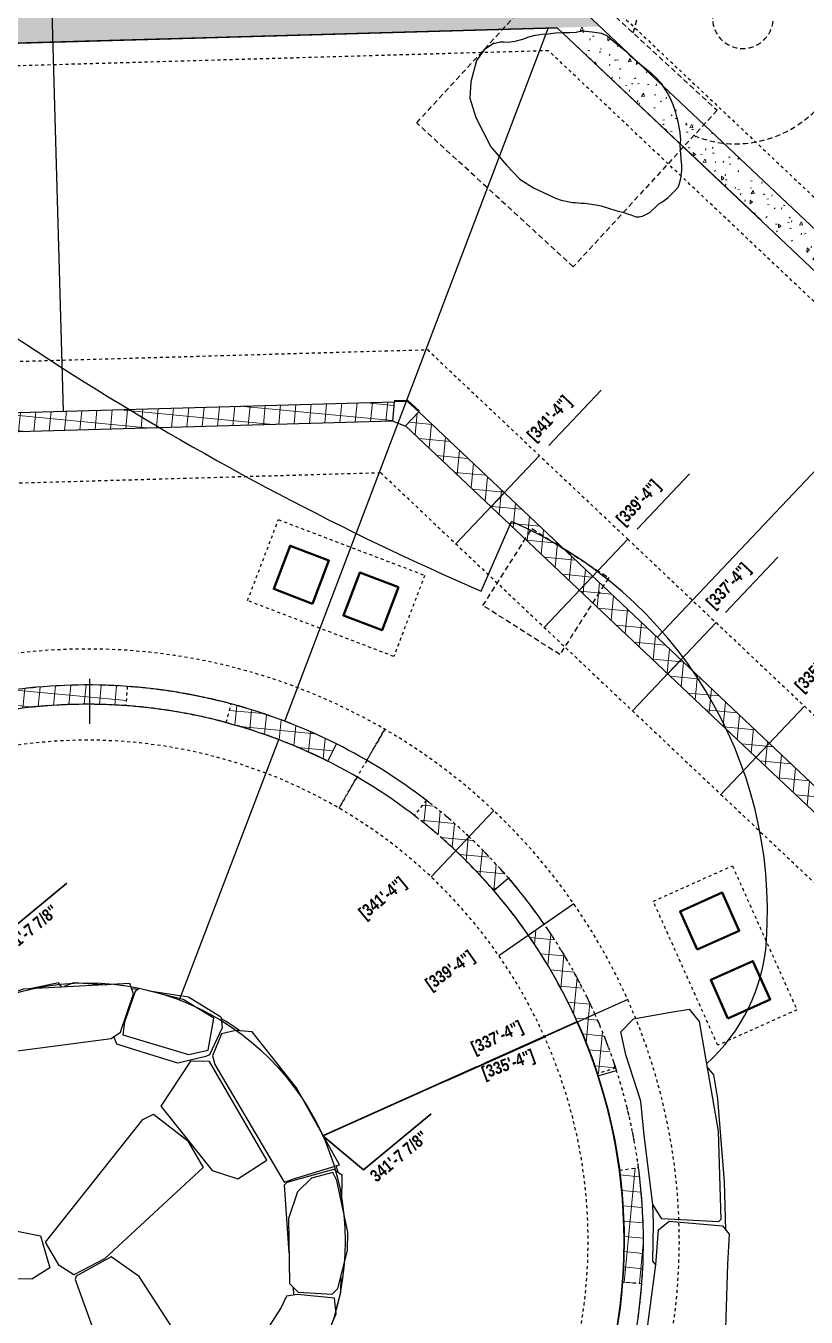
# Model space of a CAD drawing. Header units: feet. Extents: x -128 to 1593, y 35 to 1363.
# Drawn here: x 777.65 to 803.34, y 641.73 to 684.22 of the extents above; entities that cross this region are included whole.
import ezdxf

# ---------------------------------------------------------------- set-up
doc = ezdxf.new("R2010")
doc.units = ezdxf.units.FT
doc.header["$LTSCALE"] = 0.7
doc.header["$MEASUREMENT"] = 0
for name, pattern in [('Dash', [0.25, 0.125, -0.125]), ('HIDDEN', [0.375, 0.25, -0.125]), ('Hidden 1_16_', [0.09375, 0.0625, -0.03125])]:
    doc.linetypes.add(name, pattern=pattern)
for name, color, linetype in [('A-DETL', 250, 'Continuous'), ('A-DETL-HDLN', 250, 'Hidden 1_16_'), ('A-DETL-WIDE', 250, 'Continuous'), ('A-FLOR', 250, 'Continuous'), ('A-WALL', 250, 'Continuous'), ('A-WALL-HDLN', 250, 'Hidden 1_16_'), ('A-WALL-PATT', 250, 'Continuous'), ('G-ANNO-DIMS', 250, 'Continuous'), ('L-ARGILLITE PAVEMENT', 250, 'Continuous'), ('L-FOUNDATION-SPREAD', 250, 'HIDDEN'), ('L-PVMT', 250, 'Continuous'), ('L-STONE', 250, 'Continuous'), ('S-FNDN', 250, 'Dash'), ('S-FNDN-Steps', 6, 'Continuous')]:
    doc.layers.add(name, color=color, linetype=linetype)
doc.layers.add('L-NONPLOT', color=250, linetype='Continuous', plot=False)
doc.styles.add('Century Gothic_B', font='GOTHICB.TTF', dxfattribs={"width": 0.84, "height": 4.875})
pattern_1 = [(89.55855, (953.2915, 661.1728), (0.9487296, 0.6534597), [0.12, -1.32]), (34.55855, (953.2915, 661.1728), (-0.937661, 0.786472), [0.096, -1.056]), (140.00955, (953.3706, 661.2273), (0.01107, 1.439949), [0.102, -1.121833]), (85.74255, (953.0877, 661.4195), (1.485176, 0.883347), [0.18, -1.98]), (136.1945, (953.2115, 661.4931), (0.160366, 2.154064), [0.153, -1.68275]), (30.7425, (953.0877, 661.4195), (0.160365, 2.154005), [0.144, -1.584]), (60.55855, (953.262, 661.4597), (1.146581, 0.1115755), [0.12, -1.32]), (5.55855, (953.262, 661.4597), (-0.438808, 1.142451), [0.096, -1.056]), (111.00955, (953.3575, 661.469), (0.707783, 1.254041), [0.102, -1.121833]), (77.05855, (953.2915, 661.1728), (-0.3242466, 0.4230286), [0.0528, -0.9904167, 0.0528, -1.0191667, -1.06]), (77.05855, (953.2915, 661.1728), (-0.3242466, 0.4230286), [-2.1151667, 0.0528, -1.0071667]), (47.05855, (953.2915, 661.1728), (-0.0774194, 0.754605), [0.0528, -0.5584167, 0.0528, -0.9664167, -0.404]), (47.05855, (953.2915, 661.1728), (-0.0774194, 0.754605), [-1.6304167, 0.0528, -0.3511667]), (7.05855, (953.0164, 660.94555), (0.6814879, 0.5161555), [0.0528, -0.3471667, 0.0528, -1.1951667, -1.656]), (7.05855, (953.0164, 660.94555), (0.6814879, 0.5161555), [-1.648, 0.0528, -1.6031667]), (357.05855, (952.893, 660.84366), (0.6173958, 0.7177637), [0.0528, -0.4671667, 0.0528, -0.776, -1.176]), (357.05855, (952.893, 660.84366), (0.6173958, 0.7177637), [-1.3488333, 0.0528, -1.1231667])]
pattern_2 = [(84.55855, (953.2915, 661.1728), (-0.4977468, 0.0474143), []), (174.55855, (953.2915, 661.1728), (-0.0474143, -0.4977468), [])]

# ---------------------------------------------------------------- blocks, each defined once
blk = doc.blocks.new('Basic Wall _ CMU - 8_ - ___-2445448-Public Restroom Foundation Plan')
at = {"layer": 'A-WALL-HDLN'}
for p, q in [((-1312.84, 1564.11), (-1312.86, 1564.1)), ((-1312.86, 1564.1), (-1312.84, 1564.11))]:
    blk.add_line(p, q, dxfattribs=at)
blk = doc.blocks.new('Basic Wall _ CMU - 8_ - ___-2446277-Public Restroom Foundation Plan')
at = {"layer": 'A-WALL-HDLN'}
for p, q in [((-1320.4, 1563.16), (-1320.34, 1563.17)), ((-1320.34, 1563.17), (-1320.4, 1563.16)), ((-1312.84, 1564.1), (-1312.9, 1564.09)), ((-1312.9, 1564.09), (-1312.84, 1564.1))]:
    blk.add_line(p, q, dxfattribs=at)
blk = doc.blocks.new('Basic Wall _ CMU - 8_ - ___-2450956-Public Restroom Foundation Plan')
at = {"layer": 'A-WALL'}
for p, q in [((-1460.69, 1480.55), (-1460.68, 1480.56)), ((-1465.87, 1471.78), (-1465.73, 1472.01)), ((-1550.63, 1386.06), (-1550.67, 1386.04))]:
    blk.add_line(p, q, dxfattribs=at)
at = {"layer": 'A-WALL', "flags": 128}
blk.add_lwpolyline([(-1523.02, 1411.09), (-1517.31, 1415.26), (-1510.66, 1420.53), (-1504.23, 1426.06), (-1498.03, 1431.84), (-1493.04, 1436.88)], dxfattribs=at)
at = {"layer": 'A-WALL'}
for radius, start, end in [(212.03, 342.1148, 344.4549), (212.03, 339.5395, 341.3715), (212.03, 337.4323, 338.3642), (212.03, 334.7331, 335.4845), (212.03, 332.0223, 332.6747), (212.03, 329.2823, 329.8934), (212.03, 325.5544, 327.1265), (212.03, 322.9796, 324.3678), (219.66, 324.9252, 325.2698), (212.03, 320.4, 321.6141), (219.66, 322.0506, 322.5747), (212.03, 317.8122, 318.8637), (219.66, 319.3767, 319.8797), (212.03, 315.3073, 316.1155), (219.66, 316.7569, 317.1846), (212.03, 312.6062, 313.3689), (212.03, 309.905, 310.6233), (219.66, 313.9892, 314.4895), (219.66, 311.2869, 311.5335), (212.03, 307.2038, 307.8784), (219.66, 309.1211, 309.8502), (212.03, 304.3368, 305.134), (219.66, 306.4261, 307.1463), (212.03, 301.5889, 302.39), (212.03, 303.2126, 303.3318), (219.66, 303.731, 304.2644), (212.03, 298.2431, 299.6462), (212.03, 300.4521, 300.7732), (212.03, 295.687, 296.9024), (219.66, 301.0359, 301.4568), (212.03, 293.16, 294.1587), (212.03, 287.7865, 288.671), (212.03, 290.4733, 291.4149), (219.66, 292.9507, 293.1276), (212.03, 254.6372, 255.725), (212.03, 256.1595, 256.9803), (212.03, 257.7374, 258.4722), (212.03, 282.3483, 283.1827), (212.03, 285.0996, 285.927), (219.66, 290.2556, 290.4394), (212.03, 258.9363, 259.5332), (212.03, 260.2512, 261.2191), (212.03, 263.002, 263.9656), (212.03, 265.7021, 266.7119), (212.03, 268.4021, 269.4577), (212.03, 271.1021, 272.2033), (212.03, 272.8005, 273.6162), (212.03, 273.9194, 274.9486), (212.03, 275.5699, 276.1674), (212.03, 277.0778, 277.6935), (212.03, 278.3382, 278.7252), (212.03, 279.7517, 280.4383), (212.03, 281.1056, 281.2951), (219.66, 284.8654, 285.0623), (219.66, 287.5605, 287.751), (219.66, 261.7616, 261.9607), (219.66, 279.4751, 279.691), (219.66, 282.1702, 282.3046), (219.66, 264.4748, 264.6563), (219.66, 267.1912, 267.3521), (219.66, 269.9122, 270.0479), (219.66, 276.7799, 276.9784)]:
    blk.add_arc((-1645.74, 1584.06), radius, start, end, dxfattribs=at)
at = {"layer": 'A-WALL-HDLN'}
blk.add_line((-1631.77, 1364.84), (-1631.79, 1364.84), dxfattribs=at)
for radius, start, end in [(219.66, 341.4245, 342.0777), (219.66, 338.9043, 339.4702), (219.66, 336.1746, 337.2972), (212.03, 335.9447, 336.1486), (212.03, 333.0224, 333.4658), (219.66, 333.4908, 334.5636), (212.03, 330.1729, 330.7576), (219.66, 330.8072, 331.7953), (212.03, 327.3601, 328.0031), (219.66, 328.1237, 328.9385), (212.03, 324.5685, 324.7619), (219.66, 325.2946, 325.5293), (212.03, 321.79, 321.9647), (219.66, 322.5989, 322.9508), (212.03, 319.0203, 319.3184), (219.66, 319.9032, 320.3651), (212.03, 316.2566, 316.7129), (219.66, 317.2075, 317.7691), (212.03, 313.4972, 313.9506), (219.66, 314.5119, 315.2186), (212.03, 310.741, 311.2495), (212.03, 307.9871, 308.5485), (219.66, 308.7068, 309.0991), (212.03, 305.2351, 305.8474), (212.03, 302.4843, 303.1842), (219.66, 305.8825, 306.4035), (212.03, 299.7346, 300.4231), (219.66, 303.363, 303.7079), (212.03, 296.9857, 297.6611), (219.66, 300.7993, 301.0122), (212.03, 291.4895, 291.837), (212.03, 294.2374, 294.7329), (219.66, 297.869, 298.2187), (212.03, 288.7419, 289.1486), (219.66, 294.8223, 295.6208), (212.03, 255.7693, 256.1165), (212.03, 283.2472, 283.7728), (212.03, 285.9945, 286.4606), (219.66, 289.2097, 290.2291), (219.66, 291.9037, 292.925), (212.03, 258.518, 258.8946), (212.03, 261.2664, 261.6521), (212.03, 264.0146, 264.3533), (212.03, 266.7625, 267.0547), (212.03, 269.5103, 269.7566), (212.03, 272.2579, 272.7641), (212.03, 275.0053, 275.5344), (212.03, 277.7526, 278.3036), (212.03, 280.4999, 281.0717), (219.66, 286.517, 287.5332), (219.66, 257.0164, 257.6823), (219.66, 259.5972, 260.2182), (219.66, 278.7592, 279.4451), (219.66, 281.3386, 282.1412), (219.66, 283.8252, 284.8372), (219.66, 262.0111, 262.9748), (219.66, 264.7097, 265.6755), (219.66, 267.4087, 268.3762), (219.66, 270.1082, 271.0768), (219.66, 276.1953, 276.7489)]:
    blk.add_arc((-1645.74, 1584.06), radius, start, end, dxfattribs=at)
blk = doc.blocks.new('Basic Wall _ CMU - 8_ - ___-2452712-Public Restroom Foundation Plan')
at = {"layer": 'A-WALL-HDLN'}
for p, q in [((-1435.33, 1610.22), (-1435.27, 1610.23)), ((-1427.8, 1611.16), (-1427.76, 1611.16))]:
    blk.add_line(p, q, dxfattribs=at)
blk = doc.blocks.new('Basic Wall _ CMU - 8_ - ___-2452700-Public Restroom Foundation Plan')
at = {"layer": 'A-WALL'}
for p, q in [((-1435.24, 1609.51), (-1435.26, 1609.7)), ((-1434.41, 1566.79), (-1434.39, 1567.09))]:
    blk.add_line(p, q, dxfattribs=at)
for radius, start, end in [(212.03, 4.9077, 5.9883), (219.66, 4.52, 4.6681), (212.03, 2.6985, 3.2605), (219.66, 1.9026, 2.1502), (212.03, 1.6863, 1.8467), (212.03, 0.4771, 0.6199), (212.03, 359.0504, 359.5903), (212.03, 356.3441, 357.3663)]:
    blk.add_arc((-1645.74, 1584.06), radius, start, end, dxfattribs=at)
at = {"layer": 'A-WALL-HDLN'}
for radius, start, end in [(212.03, 6.0938, 6.8672), (219.66, 4.6918, 4.8736), (212.03, 3.3237, 4.1447), (219.66, 2.1766, 2.6535), (212.03, 0.665, 1.6439), (219.66, 359.6599, 0.4127), (212.03, 358.1521, 358.9924), (219.66, 357.3988, 358.0449), (212.03, 355.4383, 356.2522)]:
    blk.add_arc((-1645.74, 1584.06), radius, start, end, dxfattribs=at)
blk = doc.blocks.new('Basic Wall _ CMU - 8_ - ___-2800111-Public Restroom Foundation Plan')
at = {"layer": 'A-WALL'}
blk.add_arc((-1645.71, 1584.06), 212, 117.7429, 117.8637, dxfattribs=at)
at = {"layer": 'A-WALL-HDLN'}
for p, q in [((-1435.27, 1610.23), (-1435.33, 1610.22)), ((-1427.76, 1611.16), (-1427.8, 1611.16))]:
    blk.add_line(p, q, dxfattribs=at)
blk = doc.blocks.new('Basic Wall _ CMU - 8_ - ___-2800100-Public Restroom Foundation Plan')
at = {"layer": 'A-WALL'}
for p, q in [((-1670.27, 1802.31), (-1669.93, 1802.35)), ((-1659.98, 1803.22), (-1659.68, 1803.24)), ((-1455.74, 1678.17), (-1455.78, 1678.24))]:
    blk.add_line(p, q, dxfattribs=at)
at = {"layer": 'A-WALL', "flags": 128}
for points in [[(-1608.39, 1792.78), (-1612.96, 1793.59), (-1621.36, 1794.73), (-1629.81, 1795.53), (-1638.28, 1796), (-1646.76, 1796.13), (-1651.38, 1796.01)], [(-1685.22, 1792.38), (-1688.87, 1791.69), (-1697.14, 1789.8), (-1705.32, 1787.58), (-1713.41, 1785.03), (-1721.4, 1782.16), (-1729.26, 1778.98), (-1736.99, 1775.48), (-1737.27, 1775.34)]]:
    blk.add_lwpolyline(points, dxfattribs=at)
at = {"layer": 'A-WALL'}
for radius, start, end in [(219.63, 98.8558, 99.117), (219.63, 90.4616, 91.0306), (219.63, 87.8008, 88.3352), (219.63, 85.2193, 85.6397), (219.63, 82.667, 82.9443), (219.63, 80.1287, 80.2488), (219.63, 103.9591, 104.5079), (219.63, 101.3572, 101.8125), (212, 93.4173, 94.1353), (212, 90.8357, 91.3657), (212, 88.1906, 88.5961), (212, 85.363, 85.8265), (212, 84.5149, 84.6417), (219.63, 74.3879, 74.8579), (219.63, 109.6463, 109.8988), (219.63, 106.71, 107.2034), (212, 102.1602, 102.4442), (212, 99.1284, 99.6746), (212, 98.3626, 98.5184), (212, 95.9848, 96.905), (212, 82.0955, 83.0568), (212, 79.5125, 80.2872), (212, 76.9396, 77.5176), (219.63, 71.7146, 72.1624), (212, 107.4933, 107.9834), (212, 104.8392, 105.2138), (212, 74.2962, 74.748), (212, 71.2635, 71.9783), (219.63, 69.1571, 69.467), (219.63, 66.3952, 66.7715), (212, 110.1359, 110.7531), (212, 70.6671, 70.8589), (212, 68.3618, 69.2087), (219.63, 63.7076, 64.0761), (212, 115.4044, 116.2923), (212, 112.7721, 113.5227), (212, 65.6342, 66.4391), (219.63, 61.02, 61.3806), (212, 117.7495, 117.9079), (212, 62.9065, 63.6695), (219.63, 58.3324, 58.6851), (212, 60.1789, 60.8998), (219.63, 55.8635, 55.9897), (212, 57.4101, 58.1302), (212, 54.82, 55.3606), (212, 52.1678, 52.591), (219.63, 50.2715, 50.5987), (212, 49.2099, 49.8213), (219.63, 47.4311, 47.9033), (212, 48.5107, 48.6809), (212, 46.163, 47.0517), (219.63, 44.4909, 45.2078), (212, 43.4172, 44.2821), (219.63, 41.785, 42.5124), (212, 40.6714, 41.5124), (219.63, 39.0792, 39.8169), (212, 37.9257, 38.7428), (219.63, 36.3733, 37.1214), (212, 35.1543, 35.9732), (219.63, 34.0069, 34.426), (212, 32.5715, 33.2036), (219.63, 31.4345, 31.7305), (212, 29.9598, 30.4339), (219.63, 28.8892, 29.035), (212, 27.2613, 27.6643), (212, 23.956, 24.8947)]:
    blk.add_arc((-1645.71, 1584.06), radius, start, end, dxfattribs=at)
at = {"layer": 'A-WALL-HDLN'}
for p, q in [((-1660.24, 1803.2), (-1660.07, 1803.22)), ((-1598.77, 1798.61), (-1598.67, 1798.59))]:
    blk.add_line(p, q, dxfattribs=at)
for radius, start, end in [(219.63, 99.1392, 99.7517), (219.63, 96.4439, 97.0369), (219.63, 91.0531, 91.2774), (219.63, 88.3577, 88.7396), (219.63, 85.6623, 86.1883), (219.63, 82.967, 83.6091), (219.63, 80.2716, 80.9556), (219.63, 104.53, 105.0511), (219.63, 101.8346, 102.4482), (212, 94.2529, 95.218), (212, 91.4834, 92.4488), (212, 88.714, 89.8094), (212, 85.9445, 87.2182), (212, 83.175, 84.4881), (219.63, 74.8808, 75.1095), (219.63, 109.9207, 110.2423), (219.63, 107.2254, 107.6485), (212, 102.5614, 103.7034), (212, 99.7919, 101.0674), (212, 97.0224, 98.3358), (212, 80.4055, 81.3969), (212, 77.6361, 78.606), (219.63, 72.1855, 72.5971), (219.63, 69.4901, 70.058), (212, 108.1003, 108.999), (212, 105.3308, 106.3455), (212, 74.8666, 75.9745), (212, 72.0971, 73.4052), (219.63, 66.7947, 67.6874), (212, 110.8698, 111.6762), (212, 69.3276, 70.6403), (219.63, 64.0993, 64.9996), (212, 113.6393, 114.4197), (212, 66.5582, 67.0484), (212, 63.7887, 64.3122), (219.63, 61.404, 62.3118), (212, 116.4087, 117.7226), (212, 61.0192, 61.5783), (219.63, 58.7086, 59.624), (212, 58.2497, 58.8461), (219.63, 56.0132, 56.7156), (212, 55.4802, 56.442), (219.63, 53.3437, 53.8653), (212, 52.7108, 53.8221), (219.63, 50.6225, 50.806), (212, 49.9413, 51.243), (219.63, 47.9271, 48.286), (212, 47.1718, 48.484), (219.63, 45.2317, 45.8231), (219.63, 42.5364, 43.117), (212, 44.4023, 44.7869), (212, 41.6329, 42.0402), (219.63, 39.841, 40.4109), (212, 38.8634, 39.2938), (219.63, 37.1456, 37.7048), (212, 36.0939, 36.5474), (219.63, 34.4502, 34.9457), (212, 33.3245, 34.2292), (219.63, 31.7549, 32.3937), (212, 30.555, 31.5592), (219.63, 29.0595, 29.8059), (212, 27.7855, 28.9558), (219.63, 26.3641, 27.1104), (212, 25.016, 26.3276)]:
    blk.add_arc((-1645.71, 1584.06), radius, start, end, dxfattribs=at)
blk = doc.blocks.new('Basic Wall _ CMU - 6_ - ___-3671989-Public Restroom Foundation Plan')
at = {"layer": 'A-WALL-HDLN'}
for p, q in [((-1442.03, 1566.82), (-1442.09, 1566.83)), ((-1436.49, 1566.35), (-1436.55, 1566.36))]:
    blk.add_line(p, q, dxfattribs=at)

msp = doc.modelspace()

# ---------------------------------------------------------------- hatches: boundary and pattern name
at = {"layer": 'A-WALL-PATT', "lineweight": 20}
h = msp.add_hatch(dxfattribs=at)
h.set_pattern_fill('FP1_1', color=256, scale=0.083333, angle=39.5585463, style=0, pattern_type=2)
h.set_pattern_definition(pattern_1)
h.paths.add_polyline_path([(796.558936, 684.201178), (795.530736, 685.172264), (766.580736, 684.346723), (765.609779, 683.318629), (795.145225, 684.160865)])
h = msp.add_hatch(dxfattribs=at)
h.set_pattern_fill('FP1_1', color=256, scale=0.083333, angle=39.5585463, style=0, pattern_type=2)
h.set_pattern_definition(pattern_1)
h.paths.add_polyline_path([(808.037907, 671.984348), (808.724533, 672.711359), (796.558936, 684.201178), (795.145225, 684.160865), (807.448239, 672.54126)])
h = msp.add_hatch(dxfattribs=at)
h.set_pattern_fill('FP1_2', color=256, scale=0.083333, angle=39.5585463, style=0, pattern_type=2)
h.set_pattern_definition(pattern_2)
h.paths.add_polyline_path([(790.875536, 671.247054), (790.585232, 671.521515), (790.310487, 671.230912), (790.850505, 671.246339)])
h.paths.add_polyline_path([(789.718076, 671.213988), (789.778795, 671.851399), (768.517084, 671.244004), (768.14749, 671.233445), (768.158037, 670.864231), (768.165635, 670.598288), (789.708364, 671.213711)])
h = msp.add_hatch(dxfattribs=at)
h.set_pattern_fill('FP1_2', color=256, scale=0.083333, angle=39.5585463, style=0, pattern_type=2)
h.set_pattern_definition(pattern_2)
h.paths.add_polyline_path([(792.96725, 668.395054), (793.403647, 668.856911), (790.875536, 671.247054), (790.310487, 671.230912), (790.149602, 671.058933), (792.912692, 668.446634)])
h = msp.add_hatch(dxfattribs=at)
h.set_pattern_fill('FP1_2', color=256, scale=0.083333, angle=39.5585463, style=0, pattern_type=2)
h.set_pattern_definition(pattern_2)
h.paths.add_polyline_path([(795.873878, 665.647052), (796.31041, 666.108782), (793.403782, 668.856784), (792.96725, 668.395054), (795.838177, 665.680805)])
h = msp.add_hatch(dxfattribs=at)
h.set_pattern_fill('FP1_2', color=256, scale=0.083333, angle=39.5585463, style=0, pattern_type=2)
h.set_pattern_definition(pattern_2)
h.paths.add_polyline_path([(798.780506, 662.89905), (799.217037, 663.36078), (796.31041, 666.108782), (795.873878, 665.647052), (798.766326, 662.912456)])
h = msp.add_hatch(dxfattribs=at)
h.set_pattern_fill('FP1_2', color=256, scale=0.083333, angle=39.5585463, style=0, pattern_type=2)
h.set_pattern_definition(pattern_2)
h.paths.add_polyline_path([(801.687134, 660.151048), (802.123665, 660.612778), (799.217037, 663.36078), (798.780506, 662.89905), (801.681726, 660.15616)])
h = msp.add_hatch(dxfattribs=at)
h.set_pattern_fill('FP1_2', color=256, scale=0.083333, angle=39.5585463, style=0, pattern_type=2)
h.set_pattern_definition(pattern_2)
h.paths.add_polyline_path([(791.806325, 657.074875), (792.242533, 657.53691), (791.77898, 657.959556), (791.290211, 658.374831), (790.832132, 658.739409), (790.44489, 658.235626), (790.911684, 657.864111), (791.378451, 657.465381), (791.794828, 657.085367)])
h.paths.add_polyline_path([(787.594474, 660.022622), (787.879195, 660.590678), (787.190617, 660.917608), (786.526642, 661.201306), (785.793233, 661.478265), (785.085778, 661.712894), (784.416252, 661.906967), (784.251758, 661.293211), (784.980716, 661.08009), (785.619235, 660.866586), (786.288879, 660.61205), (786.947653, 660.330574), (787.535359, 660.050767)])
h.paths.add_polyline_path([(780.946577, 661.849871), (780.992193, 662.483649), (780.258252, 662.521681), (779.512269, 662.529899), (778.777986, 662.508501), (778.055556, 662.458791), (777.324981, 662.378945), (777.406684, 661.748803), (778.117318, 661.82625), (778.83743, 661.875084), (779.535905, 661.894739), (780.238117, 661.886583), (780.907398, 661.851902)])
h.paths.add_polyline_path([(762.887671, 649.722982), (763.131177, 650.415649), (763.388563, 651.06443), (763.648997, 651.65663), (763.072472, 651.923787), (762.890168, 651.516137), (762.762711, 651.21659), (762.563313, 650.712902), (762.378908, 650.203533), (762.887376, 649.723261)])
h.paths.add_polyline_path([(774.182299, 661.01882), (773.984625, 661.622707), (773.270862, 661.371924), (772.591453, 661.102227), (771.971629, 660.829198), (771.318532, 660.509969), (770.687796, 660.17047), (770.99993, 659.617003), (771.621603, 659.951209), (772.25517, 660.259899), (772.876656, 660.533661), (773.524694, 660.789113), (774.102882, 660.991079)])
h.paths.add_polyline_path([(766.085643, 655.513778), (766.549927, 656.050681), (767.053004, 656.585823), (767.541288, 657.066399), (768.066765, 657.543575), (767.649133, 658.022468), (767.104756, 657.528129), (766.555693, 656.985673), (766.067765, 656.464344), (765.596756, 655.919665), (766.049858, 655.543488)])
h = msp.add_hatch(dxfattribs=at)
h.set_pattern_fill('FP1_2', color=256, scale=0.083333, angle=39.5585463, style=0, pattern_type=2)
h.set_pattern_definition(pattern_2)
h.paths.add_polyline_path([(804.595294, 657.40443), (805.031588, 657.866385), (802.123546, 660.61289), (801.687252, 660.150935), (804.585695, 657.413496)])
h = msp.add_hatch(dxfattribs=at)
h.set_pattern_fill('FP1_2', color=256, scale=0.083333, angle=39.5585463, style=0, pattern_type=2)
h.set_pattern_definition(pattern_2)
h.paths.add_polyline_path([(793.05839, 655.765018), (793.539625, 656.179948), (793.104739, 656.665883), (792.690285, 657.099467), (792.242533, 657.53691), (791.806325, 657.074875), (792.238533, 656.652617), (792.685382, 656.182963), (793.000953, 655.829374)])
h = msp.add_hatch(dxfattribs=at)
h.set_pattern_fill('FP1_2', color=256, scale=0.083333, angle=39.5585463, style=0, pattern_type=2)
h.set_pattern_definition(pattern_2)
h.paths.add_polyline_path([(796.386379, 651.699624), (796.021994, 652.466225), (795.621614, 653.216536), (795.185979, 653.948711), (794.721471, 654.653331), (794.19921, 654.291395), (794.663319, 653.585211), (795.078572, 652.885017), (795.458076, 652.172872), (795.806323, 651.440221), (796.375087, 651.694575)])
h = msp.add_hatch(dxfattribs=at)
h.set_pattern_fill('FP1_2', color=256, scale=0.083333, angle=39.5585463, style=0, pattern_type=2)
h.set_pattern_definition(pattern_2)
h.paths.add_polyline_path([(791.643779, 630.37605), (792.208209, 630.884852), (792.761679, 631.427928), (793.272605, 631.971962), (793.763765, 632.539923), (794.209221, 633.097576), (793.704742, 633.483912), (793.22614, 632.887485), (792.754485, 632.346457), (792.26423, 631.827946), (791.75564, 631.331629), (791.228355, 630.856859), (791.626397, 630.396167)])
h.paths.add_polyline_path([(788.866044, 628.396104), (788.547044, 628.945643), (787.975908, 628.628719), (787.417514, 628.344331), (786.894899, 628.098762), (787.15426, 627.519269), (787.774122, 627.811539), (788.330907, 628.097875), (788.845549, 628.384682)])
h.paths.add_polyline_path([(796.005872, 635.955659), (796.339128, 636.650267), (796.639142, 637.348534), (796.903453, 638.039477), (797.151934, 638.782676), (797.350227, 639.462325), (796.736713, 639.62772), (796.524066, 638.903117), (796.287007, 638.204709), (796.027821, 637.532583), (795.737624, 636.863618), (795.439025, 636.242782), (795.977722, 635.969918)])
h.paths.add_polyline_path([(797.927568, 642.826807), (797.970585, 643.621828), (797.980077, 644.380918), (797.957049, 645.15458), (797.900936, 645.930146), (797.820163, 646.649547), (797.190336, 646.565449), (797.274736, 645.803667), (797.32523, 645.068521), (797.344981, 644.328622), (797.332879, 643.573298), (797.294013, 642.875408), (797.917383, 642.827588)])
h.paths.add_polyline_path([(797.069755, 649.930966), (796.844303, 650.575052), (796.623624, 651.143539), (796.386379, 651.699624), (795.806323, 651.440221), (796.058119, 650.847029), (796.280344, 650.267635), (796.465977, 649.732959), (797.061678, 649.928318)])

# ---------------------------------------------------------------- linework, layer by layer
at = {"layer": 'A-DETL', "lineweight": 25}
for p, q in [((778.898062, 671.540563), (778.523169, 684.687275)), ((792.937589, 668.36341), (793.374125, 668.825144)), ((795.844217, 665.615408), (796.280752, 666.077142)), ((798.750845, 662.867406), (799.18738, 663.32914)), ((782.70916, 652.169702), (785.978309, 660.735978))]:
    msp.add_line(p, q, dxfattribs=at)
at = {"layer": 'A-DETL', "lineweight": 50}
msp.add_lwpolyline([(790.596405, 671.533334), (790.214913, 671.886601), (789.780967, 671.874204)], dxfattribs=at)
for points in [[(787.087796, 665.204903), (787.629433, 666.626017), (786.354325, 667.112006), (785.812687, 665.690893)], [(789.922021, 665.752229), (788.651467, 666.236483), (788.109829, 664.81537), (789.380384, 664.331115)], [(799.749955, 653.821831), (801.13783, 654.443715), (800.575044, 655.6997), (799.187169, 655.077817)], [(800.765301, 651.555857), (800.1972, 652.823703), (801.585075, 653.445586), (802.153175, 652.17774)]]:
    msp.add_lwpolyline(points, close=True, dxfattribs=at)
at = {"layer": 'A-DETL', "lineweight": 25}
msp.add_lwpolyline([(801.657472, 660.119404), (802.094008, 660.581138)], close=True, dxfattribs=at)
at = {"layer": 'A-DETL-HDLN'}
for points in [[(784.952303, 665.305369), (785.968801, 667.97239), (790.782405, 666.137752), (789.765907, 663.470732)], [(798.30618, 655.413594), (800.910821, 656.58069), (803.034165, 651.841963), (800.429524, 650.674867)]]:
    msp.add_lwpolyline(points, close=True, dxfattribs=at)
at = {"layer": 'A-DETL-WIDE'}
msp.add_lwpolyline([(790.141803, 671.05249), (789.718076, 671.213988), (768.165635, 670.598288), (768.14749, 671.233445), (789.778795, 671.851399), (789.718076, 671.213988)], dxfattribs=at)
at = {"layer": 'A-FLOR'}
msp.add_line((778.798268, 662.509702), (778.811122, 662.510317), dxfattribs=at)
msp.add_lwpolyline([(801.864567, 677.814546), (795.144756, 684.160368), (776.49546, 683.628883)], dxfattribs=at)
for points in [[(792.13631, 657.6364, -0.001097009), (792.195023, 657.581605), (792.211544, 657.566099)], [(797.215903, 646.568902, 0.045162791), (796.484659, 649.669312), (797.097377, 649.846055, 0.001219823), (797.069752, 649.930989)]]:
    msp.add_lwpolyline(points, format="xyb", dxfattribs=at)
msp.add_circle((779.669869, 644.226333), 8.5, dxfattribs=at)
for centre, radius, start, end in [((779.678292, 644.228788), 18.302083, 89.4594164, 90.2337829), ((779.678292, 644.228788), 18.302083, 86.788217, 87.7010752), ((779.678292, 644.228788), 18.302083, 95.3004377, 96.027046), ((779.678292, 644.228788), 18.302083, 74.996692, 85.883234), ((779.678292, 644.228788), 17.666667, 93.994591, 95.6585487), ((779.678292, 644.228788), 17.666667, 90.9697004, 93.0817206), ((779.678292, 644.228788), 17.666667, 87.9874548, 90.5209217), ((779.678292, 644.228788), 17.666667, 74.4205819, 87.1603838), ((779.678292, 644.228788), 18.302083, 73.3676342, 74.3241996), ((779.678292, 644.228788), 18.302083, 70.8119355, 71.7385132), ((779.678292, 644.228788), 18.302083, 68.2721045, 69.0621967), ((779.678292, 644.228788), 17.666667, 71.8036118, 73.4048686), ((779.678292, 644.228788), 17.666667, 69.0844936, 70.8060473), ((779.678292, 644.228788), 18.302083, 65.7408747, 65.8640456), ((779.678292, 644.228788), 17.666667, 65.6861376, 68.2289655), ((779.678292, 644.228788), 18.302083, 52.4517547, 63.379145), ((779.678292, 644.228788), 17.666667, 52.0663538, 65.3238021), ((779.678292, 644.228788), 18.302083, 52.0032109, 52.3196111), ((779.678292, 644.228788), 17.666667, 49.4552517, 51.3840142), ((779.678292, 644.228788), 18.302083, 49.225665, 49.8758207), ((779.678292, 644.228788), 17.666667, 46.4325535, 48.8420408), ((779.676511, 644.226888), 18.304687, 43.8195126, 44.3929745), ((779.678292, 644.228788), 17.666667, 43.9116522, 45.8442475), ((779.676511, 644.226888), 18.304687, 41.2880799, 41.9628033), ((779.676511, 644.226888), 18.304687, 34.7227399, 40.7685069), ((779.676511, 644.226888), 18.304687, 32.8922428, 34.1878076), ((779.678292, 644.228788), 17.666667, 30.6700891, 32.2392021), ((779.676511, 644.226888), 18.304687, 30.2469471, 31.542449), ((779.678292, 644.228788), 17.666667, 27.7905599, 29.527228), ((779.676511, 644.226888), 18.304687, 27.6016632, 28.897085), ((779.676511, 644.226888), 18.304687, 24.9563919, 26.2517159), ((779.678292, 644.228788), 17.666667, 24.3885325, 26.8155432), ((779.676511, 644.226888), 18.304687, 22.7846127, 23.4844236), ((779.678292, 644.228788), 17.666667, 21.6229966, 24.1041067), ((779.676511, 644.226888), 18.304687, 20.3701514, 20.8991193), ((779.678292, 644.228788), 17.666667, 18.9441938, 20.957653), ((779.678292, 644.228788), 17.666667, 7.512773, 18.4193858), ((779.678292, 644.228788), 17.666667, 4.8995515, 7.3575674), ((779.676504, 644.226895), 18.304687, 6.6896259, 7.3330223), ((779.678292, 644.228788), 17.666667, 2.2733565, 4.1816706), ((779.676504, 644.226895), 18.304687, 3.9667733, 4.9060647), ((779.678292, 644.228788), 17.666667, 359.6236338, 1.4300781), ((779.676504, 644.226895), 18.304687, 1.3527523, 2.3601959), ((779.678292, 644.228788), 17.666667, 356.9240359, 358.7673305), ((779.676504, 644.226895), 18.304687, 358.7754843, 359.808859), ((779.678292, 644.228788), 17.666667, 339.8595757, 356.1378339), ((779.676504, 644.226895), 18.304687, 356.215033, 357.2484418), ((779.676504, 644.226895), 18.304687, 344.9125546, 355.6132321)]:
    msp.add_arc(centre, radius, start, end, dxfattribs=at)
at = {"layer": 'A-WALL'}
for p, q in [((805.031588, 657.866385), (802.123546, 660.61289)), ((786.882274, 660.359931), (786.888526, 660.357137)), ((801.687252, 660.150935), (804.595294, 657.40443)), ((791.83817, 657.044735), (791.849679, 657.033805)), ((794.155943, 654.353542), (794.170401, 654.332838))]:
    msp.add_line(p, q, dxfattribs=at)
for points in [[(784.251758, 661.293211, -0.050734765), (787.594474, 660.022622), (787.879195, 660.590678, 0.050734765), (784.416252, 661.906967)], [(793.060769, 655.762258), (793.05839, 655.765018), (793.539625, 656.179948, -0.006145954), (793.829254, 655.835566)]]:
    msp.add_lwpolyline(points, format="xyb", dxfattribs=at)
for centre, radius, start, end in [((779.678292, 644.228788), 18.302083, 85.8832122, 97.3876367), ((779.678292, 644.228788), 18.302083, 89.8300128, 90.1572886), ((779.678292, 644.228788), 18.302083, 86.9896783, 87.4618254), ((779.678292, 644.228788), 18.302083, 95.4220494, 95.548214), ((779.678292, 644.228788), 18.302083, 83.9243747, 85.252411), ((779.678292, 644.228788), 18.302083, 84.0494905, 84.7663617), ((779.678292, 644.228788), 18.302083, 81.2137269, 82.5416903), ((779.678292, 644.228788), 18.302083, 81.3435934, 82.0708976), ((779.678292, 644.228788), 18.302083, 78.5030868, 79.8309656), ((779.678292, 644.228788), 18.302083, 78.6377159, 79.3754331), ((779.678292, 644.228788), 18.302083, 75.7924551, 77.1202371), ((779.678292, 644.228788), 17.666667, 85.8832122, 97.3876367), ((779.678292, 644.228788), 17.666667, 94.3785152, 94.9191282), ((779.678292, 644.228788), 17.666667, 91.726338, 92.149502), ((779.678292, 644.228788), 17.666667, 88.7684107, 89.3798755), ((779.678292, 644.228788), 17.666667, 88.0692298, 88.2394416), ((779.678292, 644.228788), 17.666667, 85.7215356, 86.6102488), ((779.678292, 644.228788), 17.666667, 82.724026, 84.0890925), ((779.678292, 644.228788), 17.666667, 82.975763, 83.840622), ((779.678292, 644.228788), 17.666667, 79.9785549, 81.3435171), ((779.678292, 644.228788), 17.666667, 80.229989, 81.0709949), ((779.678292, 644.228788), 18.302083, 75.9318601, 76.6799682), ((779.678292, 644.228788), 18.302083, 73.5654869, 73.9845028), ((779.678292, 644.228788), 17.666667, 77.2330822, 78.5979556), ((779.678292, 644.228788), 17.666667, 77.4842135, 78.3013677), ((779.678292, 644.228788), 17.666667, 74.7128246, 75.5317402), ((779.678292, 644.228788), 18.302083, 70.9930908, 71.289037), ((779.678292, 644.228788), 18.302083, 68.447748, 68.5935708), ((779.678292, 644.228788), 17.666667, 72.1300263, 72.7621126), ((779.678292, 644.228788), 17.666667, 69.5183071, 69.9924848), ((779.678292, 644.228788), 17.666667, 66.8198786, 67.2228567), ((779.678292, 644.228788), 17.666667, 63.5145948, 64.4532285), ((779.676504, 644.226895), 17.669271, 40.7685536, 46.6469098), ((779.676504, 644.226895), 18.304687, 44.0785803, 44.2266195), ((779.676504, 644.226895), 17.669271, 44.4662117, 45.5468724), ((779.676504, 644.226895), 17.669271, 42.2570703, 42.8190695), ((779.676504, 644.226895), 18.304687, 41.4611528, 41.7087441), ((779.676504, 644.226895), 17.669271, 41.2448076, 41.4052642), ((779.676504, 644.226895), 17.669271, 38.2781396, 40.565881), ((779.676504, 644.226895), 18.304687, 38.8790616, 39.2444693), ((779.676504, 644.226895), 17.669271, 40.0356189, 40.1784487), ((779.676504, 644.226895), 17.669271, 38.6089297, 39.1487981), ((779.676504, 644.226895), 17.669271, 35.6439363, 37.5244865), ((779.676504, 644.226895), 18.304687, 35.8948149, 36.4769342), ((779.676504, 644.226895), 17.669271, 35.9026161, 36.9248314), ((779.676504, 644.226895), 18.304687, 17.8773875, 18.0050436), ((779.676504, 644.226895), 17.669271, 16.6681744, 17.4578333), ((779.676504, 644.226895), 17.669271, 13.7032404, 15.6836321), ((779.676504, 644.226895), 17.669271, 355.6132778, 7.605497), ((779.676504, 644.226895), 18.304688, 355.6132778, 7.605497), ((779.676504, 644.226895), 18.304687, 353.4941751, 354.7925465), ((779.676504, 644.226895), 17.669271, 351.5784813, 353.3879452)]:
    msp.add_arc(centre, radius, start, end, dxfattribs=at)
at = {"layer": 'A-WALL-HDLN'}
msp.add_line((793.070093, 655.751431), (793.065949, 655.756244), dxfattribs=at)
for points in [[(781.180525, 662.469116, 0.002580215), (780.992193, 662.483649), (780.946577, 661.849871, -0.00180518), (781.073779, 661.840254)], [(783.996389, 661.359613, -0.003733937), (784.251758, 661.293211), (784.416252, 661.906967, 0.003251823), (784.185913, 661.967097)], [(797.08235, 649.892416, 0.000553894), (797.069755, 649.930966), (796.465977, 649.732959, -0.000938678), (796.486532, 649.669881)], [(796.894138, 648.196307, -0.023465181), (797.190336, 646.565449), (797.820163, 646.649547, 0.044847385), (797.097412, 649.845932)], [(797.90721, 642.582831, 0.003343758), (797.927568, 642.826807), (797.294013, 642.875408, -0.005428349), (797.260518, 642.493225)]]:
    msp.add_lwpolyline(points, format="xyb", dxfattribs=at)
for centre, radius, start, end in [((779.678292, 644.228788), 18.302083, 92.9022088, 93.4238549), ((779.678292, 644.228788), 18.302083, 90.1810184, 90.3645568), ((779.678292, 644.228788), 18.302083, 87.4856456, 87.8445444), ((779.678292, 644.228788), 18.302083, 95.5717649, 96.2741479), ((779.678292, 644.228788), 18.302083, 84.7902731, 85.3816256), ((779.678292, 644.228788), 18.302083, 82.5805847, 83.8765128), ((779.678292, 644.228788), 18.302083, 82.0949009, 82.6755248), ((779.678292, 644.228788), 18.302083, 79.8693097, 81.1650044), ((779.678292, 644.228788), 18.302083, 79.3995289, 79.969421), ((779.678292, 644.228788), 18.302083, 77.1580463, 78.4534723), ((779.678292, 644.228788), 18.302083, 76.7041573, 77.2633143), ((779.678292, 644.228788), 17.666667, 95.0387951, 96.0005865), ((779.678292, 644.228788), 17.666667, 92.26932, 93.3806118), ((779.678292, 644.228788), 17.666667, 89.499845, 90.8015034), ((779.678292, 644.228788), 17.666667, 86.7303702, 88.042522), ((779.678292, 644.228788), 17.666667, 84.1584456, 85.4375998), ((779.678292, 644.228788), 17.666667, 83.9608957, 84.3454417), ((779.678292, 644.228788), 17.666667, 81.4092823, 82.6913095), ((779.678292, 644.228788), 17.666667, 81.1914212, 81.5987892), ((779.678292, 644.228788), 18.302083, 74.008786, 74.5042387), ((779.678292, 644.228788), 17.666667, 78.660486, 79.9449745), ((779.678292, 644.228788), 17.666667, 78.421947, 78.8523219), ((779.678292, 644.228788), 17.666667, 75.9120051, 77.198591), ((779.678292, 644.228788), 17.666667, 75.652473, 76.1059878), ((779.678292, 644.228788), 18.302083, 71.313415, 71.9522721), ((779.678292, 644.228788), 18.302083, 68.6180443, 69.364417), ((779.678292, 644.228788), 17.666667, 72.8829992, 73.7877506), ((779.678292, 644.228788), 17.666667, 70.1135256, 71.1177512), ((779.678292, 644.228788), 18.302083, 65.9226739, 66.6689261), ((779.678292, 644.228788), 17.666667, 67.3440521, 68.5143102), ((779.678292, 644.228788), 17.666667, 64.5745789, 65.8861556), ((779.676504, 644.226895), 17.669271, 45.6523169, 46.4257073), ((779.676504, 644.226895), 18.304687, 44.2503169, 44.4321812), ((779.676504, 644.226895), 17.669271, 42.8822079, 43.7032834), ((779.676504, 644.226895), 18.304687, 41.7351049, 42.212087), ((779.676504, 644.226895), 17.669271, 40.2235097, 41.2024138), ((779.676504, 644.226895), 18.304687, 39.2184426, 39.9712857), ((779.676504, 644.226895), 18.304687, 36.5076374, 38.8516292), ((779.676504, 644.226895), 18.304687, 36.9573051, 37.6034609), ((779.676504, 644.226895), 17.669271, 37.7106799, 38.5509072), ((779.676504, 644.226895), 17.669271, 37.5760771, 38.2402576), ((779.676504, 644.226895), 17.669271, 34.9968751, 35.8107063), ((779.676504, 644.226895), 17.669271, 35.0231597, 35.5721758), ((779.676504, 644.226895), 17.669271, 17.6772117, 17.9411138), ((779.676504, 644.226895), 17.669271, 15.7086483, 16.4957063), ((779.676504, 644.226895), 17.669271, 13.0060614, 13.4274192), ((779.676504, 644.226895), 17.669271, 353.4180401, 354.2895144), ((779.676504, 644.226895), 18.304687, 352.1774163, 353.4574464)]:
    msp.add_arc(centre, radius, start, end, dxfattribs=at)
at = {"layer": 'L-ARGILLITE PAVEMENT'}
for points in [[(783.802337, 650.324729), (783.872663, 650.045808), (786.156637, 646.169116), (786.575665, 646.316634), (787.983749, 646.736806), (786.558652, 649.277463), (785.108858, 651.119266), (784.569669, 651.16056), (784.09884, 651.054369)], [(782.095658, 648.674167), (783.786863, 646.553142), (784.635907, 646.278301), (785.588511, 646.891932), (783.700142, 650.135641), (783.079371, 650.156501)], [(779.231096, 643.121233), (778.750327, 643.43061), (778.303137, 644.197827), (781.510173, 648.227576), (781.858676, 648.402852), (782.972835, 647.542515), (783.488059, 646.654634), (780.243377, 643.652169)], [(778.447837, 643.345777), (777.851821, 642.982405), (773.913765, 643.025981), (773.195993, 644.906118), (773.374441, 645.10817), (777.093157, 644.611567), (778.136346, 644.408342)], [(783.286709, 640.140923), (782.832765, 640.827161), (781.38566, 643.068433), (780.462325, 643.711972), (779.309848, 643.079368), (779.281955, 642.966288), (780.786478, 638.804486), (780.933971, 638.201227), (781.092436, 638.074415), (783.127406, 639.6429)]]:
    msp.add_lwpolyline(points, close=True, dxfattribs=at)
at = {"layer": 'L-FOUNDATION-SPREAD'}
msp.add_lwpolyline([(797.644778, 683.986278, 0.501597268), (794.058853, 689.302098, -0.078053623), (790.411643, 690.053887, -0.078053623)], format="xyb", dxfattribs=at)
msp.add_lwpolyline([(790.519431, 681.030129), (795.259169, 686.181331), (800.410371, 681.441593), (795.670633, 676.290391)], close=True, dxfattribs=at)
for centre, radius, start, end in [((801.02349, 684.004995), 3.666667, 247.8890468, 10.56498), ((801.254896, 684.476554), 1, 154.7817791, 359.2369331)]:
    msp.add_arc(centre, radius, start, end, dxfattribs=at)
at = {"layer": 'L-NONPLOT'}
msp.add_lwpolyline([(779.755354, 662.728435), (779.752977, 661.254476)], dxfattribs=at)
at = {"layer": 'L-PVMT'}
msp.add_lwpolyline([(792.642599, 665.618459), (793.637581, 667.91193)], dxfattribs=at)
for centre, radius, start, end in [((831.446901, 755.063839), 97.5, 229.17276614, 246.54723829), ((796.047332, 654.526977), 6, 311.9608836, 356.1187266), ((779.739355, 644.246697), 8.5, 54.3156872, 59.2075514), ((779.739355, 644.246697), 8.5, 15.3614164, 16.8087606)]:
    msp.add_arc(centre, radius, start, end, dxfattribs=at)
at = {"layer": 'L-STONE'}
for points in [[(795.595414, 678.414422), (795.645117, 678.413064), (795.741913, 678.404036), (795.849632, 678.396401), (795.933502, 678.388289), (796.057059, 678.390357), (796.267979, 678.357), (796.478899, 678.323643), (796.587409, 678.296463), (796.831225, 678.222883), (797.075041, 678.149303), (797.338853, 678.082965), (797.457074, 678.039941), (797.569287, 678.003838), (797.7377, 677.935603), (797.845722, 677.932276), (797.951557, 677.959417), (798.081663, 678.02381), (798.191621, 678.078807), (798.247568, 678.135466), (798.368831, 678.248722), (798.490094, 678.361977), (798.589734, 678.424201), (798.781004, 678.557877), (798.89475, 678.666735), (799.008496, 678.775593), (799.128521, 678.912153), (799.15673, 679.005424), (799.211451, 679.198578), (799.231884, 679.366017), (799.24838, 679.477438), (799.243264, 679.651019), (799.230574, 679.716875), (799.208663, 680.003514), (799.186753, 680.290152), (799.216713, 680.469906), (799.199833, 680.568536), (799.191199, 680.72288), (799.130963, 681.067089), (799.083551, 681.224181), (799.035348, 681.400815), (798.956403, 681.61752), (798.877458, 681.834225), (798.8238, 681.933299), (798.726079, 682.083131), (798.576402, 682.32542), (798.368589, 682.541517), (798.258615, 682.640252), (797.942898, 682.892146), (797.687688, 683.111604), (797.571402, 683.212953), (797.438302, 683.352301), (797.184187, 683.556525), (796.930071, 683.760748), (796.787444, 683.887781), (796.606712, 683.96555), (796.291683, 684.0117), (796.180262, 684.028259), (795.982361, 684.04662), (795.854981, 684.021007), (795.770994, 683.996647), (795.555739, 683.994907), (795.340484, 683.993166), (795.086149, 683.978718), (794.841827, 683.952734), (794.634889, 683.934926), (794.359193, 683.893844), (794.200138, 683.848825), (794.006192, 683.76947), (793.754532, 683.700701), (793.534868, 683.676404), (793.390371, 683.684482), (793.269119, 683.684418), (793.095135, 683.642622), (793.044827, 683.635361), (792.744792, 683.434367), (792.488737, 683.075327), (792.296314, 682.38139), (792.272848, 681.846465), (792.463703, 681.200308), (792.955719, 680.242299), (793.472164, 679.635359), (793.908926, 679.174585), (794.367649, 678.888708), (795.092459, 678.54817), (795.276133, 678.47971)], [(776.668497, 652.017441), (777.159214, 650.623341), (777.28924, 650.475896), (780.460248, 650.89818), (780.767852, 651.10438), (781.202153, 652.371132), (781.080585, 652.706224), (777.565545, 652.51949), (776.76987, 652.231394)], [(781.386586, 652.548012), (781.25685, 652.448848), (780.898861, 651.439483), (780.850153, 651.017043), (783.006674, 650.365744), (783.651764, 650.5094), (783.84773, 651.569814), (782.831572, 652.177566)], [(797.242348, 651.117736), (797.655394, 651.54729), (798.823652, 651.749322), (799.482728, 651.863298), (799.817634, 651.461494), (800.443308, 647.843496), (800.529444, 644.941164), (800.449209, 644.861798), (798.589387, 644.966452), (798.293071, 645.434994), (798.011883, 647.705077), (797.897281, 648.836628), (797.401425, 650.358192)], [(786.615605, 642.55523), (787.739443, 642.484218), (787.92133, 642.669399), (788.245242, 643.92181), (788.250959, 644.520013), (787.891604, 646.227736), (787.762761, 646.489858), (787.055314, 646.303312), (786.592408, 645.850301), (786.304545, 644.972119), (786.329232, 642.831613)], [(800.804549, 644.453554), (800.753971, 643.470799), (800.676046, 641.016024), (800.157147, 637.953024), (799.746393, 637.303863), (799.27031, 636.823226), (797.631974, 637.560836), (797.504315, 637.825333), (797.819906, 639.170609), (798.392538, 643.450452), (798.474102, 644.597758), (798.826573, 644.891544), (800.587723, 644.731618)], [(784.357442, 639.287389), (784.434975, 638.897348), (785.236155, 638.292346), (785.762301, 638.264889), (787.035201, 639.779384), (787.612926, 640.955136), (787.731011, 641.512643), (787.864419, 641.836604), (787.819427, 642.347755), (786.595753, 642.471506), (786.229906, 642.412913), (786.062311, 642.049272), (785.149188, 640.631832)]]:
    msp.add_lwpolyline(points, close=True, dxfattribs=at)
for points in [[(778.841106, 652.587253), (778.727, 652.723814), (777.800902, 652.531993)], [(778.95152, 652.593119), (778.947311, 652.625294), (779.242277, 652.742763), (780.326633, 652.666171)], [(781.726214, 652.460943), (783.013859, 652.272128), (784.045596, 651.6309), (784.087937, 651.58952), (784.111491, 651.246268), (783.695192, 650.361116), (783.579951, 650.304845), (782.653821, 650.088061), (781.105267, 650.56962), (780.64797, 650.711125), (780.551164, 650.959125)], [(781.138295, 652.547153), (781.345677, 652.516743)], [(800.696136, 644.592586), (800.649671, 646.185984), (800.432681, 648.910984), (800.29566, 649.703316), (800.076136, 649.966691)], [(798.392538, 643.450452), (798.293294, 643.569042), (798.314926, 644.813603), (798.293071, 645.434994)]]:
    msp.add_lwpolyline(points, dxfattribs=at)
at = {"layer": 'L-STONE', "transparency": 33554687}
for points in [[(786.317536, 643.845762), (786.172584, 646.081816), (786.252231, 646.169246), (787.793622, 646.598729), (788.053671, 646.415084), (788.045013, 645.498707)], [(788.021959, 643.05848), (788.017059, 642.53989), (787.854087, 641.953987)], [(786.490038, 642.454575), (786.452963, 642.712198)]]:
    msp.add_lwpolyline(points, dxfattribs=at)
at = {"layer": 'S-FNDN'}
msp.add_line((788.874462, 660.049059), (788.555777, 659.500821), dxfattribs=at)
for points in [[(789.470215, 661.073939), (788.874544, 660.049199)], [(788.555695, 659.50068), (787.962557, 658.480299)]]:
    msp.add_lwpolyline(points, close=True, dxfattribs=at)
msp.add_lwpolyline([(794.151782, 654.35949, -0.001174134), (794.19921, 654.291395), (794.196783, 654.289713)], format="xyb", dxfattribs=at)
at = {"layer": 'S-FNDN-Steps'}
for p, q in [((794.559517, 670.079233), (791.811515, 667.172605)), ((797.466145, 667.331231), (794.718143, 664.424603)), ((800.372773, 664.583229), (797.624771, 661.676601)), ((803.2794, 661.835227), (800.531398, 658.928599)), ((793.054168, 658.396598), (790.99469, 656.215187)), ((795.693219, 655.32677), (793.227462, 653.617956))]:
    msp.add_line(p, q, dxfattribs=at)

# ---------------------------------------------------------------- block references
at = {"layer": 'A-WALL-HDLN', "xscale": 0.0833333333333333, "yscale": 0.0833333333333333, "zscale": 0.0833333333333333, "rotation": 39.55854633591857}
for name in ['Basic Wall _ CMU - 8_ - ___-2446277-Public Restroom Foundation Plan', 'Basic Wall _ CMU - 8_ - ___-2445448-Public Restroom Foundation Plan', 'Basic Wall _ CMU - 8_ - ___-2452712-Public Restroom Foundation Plan', 'Basic Wall _ CMU - 6_ - ___-3671989-Public Restroom Foundation Plan']:
    msp.add_blockref(name, (969.481075, 629.797701), dxfattribs=at)

# ---------------------------------------------------------------- texts
at = {"layer": 'G-ANNO-DIMS', "lineweight": 35, "char_height": 0.40625, "width": 2.26002121, "attachment_point": 1, "rotation": 46.60686, "line_spacing_factor": 0.984502, "style": 'Century Gothic_B', "bg_fill": 3, "box_fill_scale": 1.25, "bg_fill_color": 9, "bg_fill_true_color": 13158600, "bg_fill_transparency": 0}
for s, insert in [('[339\'-4"]', (797.04124, 668.030614)), ('[337\'-4"]', (800.001532, 665.294842)), ('[335\'-4"]', (802.918289, 662.549588))]:
    msp.add_mtext(s, dxfattribs=dict(at, insert=insert))

# ---------------------------------------------------------------- next in the draw order: linework, layer by layer
at = {"layer": 'A-DETL', "lineweight": 25}
for p, q in [((798.438927, 664.092835), (806.903742, 673.055511)), ((797.779988, 667.662919), (799.496554, 669.480446)), ((800.686616, 664.914917), (802.404595, 666.73394))]:
    msp.add_line(p, q, dxfattribs=at)
at = {"layer": 'L-FOUNDATION-SPREAD'}
msp.add_lwpolyline([(792.700359, 665.1445), (794.311109, 667.675405), (796.842015, 666.064655), (795.231264, 663.53375)], close=True, dxfattribs=at)
at = {"layer": 'L-PVMT'}
msp.add_arc((788.065681, 655.068491), 14, 356.1187266, 66.5472383, dxfattribs=at)

# ---------------------------------------------------------------- next in the draw order: texts
at = {"layer": 'G-ANNO-DIMS', "lineweight": 35, "char_height": 0.40625, "attachment_point": 1, "line_spacing_factor": 0.984502, "style": 'Century Gothic_B', "bg_fill": 3, "box_fill_scale": 1.25, "bg_fill_color": 9, "bg_fill_true_color": 13158600, "bg_fill_transparency": 0}
for s, insert, width, rotation in [('[341\'-4"]', (794.110112, 670.797246), 2.26002121, 46.60686), ('[341\'-4"]', (788.561214, 655.113543), 2.26002121, 39.5585463), ('341\'-7 7/8"', (776.760525, 653.899448), 2.96755037, 39.5585463), ('[339\'-4"]', (790.751469, 652.802229), 2.26002121, 34.9889894), ('[335\'-4"]', (792.612889, 649.9431), 2.26002121, 20.1764051), ('341\'-7 7/8"', (788.936153, 646.461613), 2.96755037, 39.5585463)]:
    msp.add_mtext(s, dxfattribs=dict(at, insert=insert, width=width, rotation=rotation))

# ---------------------------------------------------------------- next in the draw order: linework, layer by layer
at = {"layer": 'A-DETL', "lineweight": 25}
for p, q in [((786.181115, 661.336668), (794.857523, 684.162905)), ((794.87336, 670.410921), (796.589926, 672.228448))]:
    msp.add_line(p, q, dxfattribs=at)
at = {"layer": 'A-DETL-WIDE'}
msp.add_lwpolyline([(801.687134, 660.151048), (790.1487, 671.059785), (790.585232, 671.521515), (802.123665, 660.612778)], dxfattribs=at)
at = {"layer": 'A-FLOR'}
msp.add_arc((779.678292, 644.228788), 17.666667, 33.4561054, 43.1909173, dxfattribs=at)
at = {"layer": 'G-ANNO-DIMS', "lineweight": 35}
msp.add_lwpolyline([(776.25811, 652.011569), (776.436814, 653.887569), (779.002834, 656.00724)], dxfattribs=at)
at = {"layer": 'S-FNDN'}
msp.add_line((795.819869, 685.930814), (812.148012, 670.50967), dxfattribs=at)
msp.add_lwpolyline([(793.539625, 656.179948, 0.025654794), (792.242533, 657.53691, 0.025333576), (790.832132, 658.739409), (790.44489, 658.235626, -0.025333576), (791.806325, 657.074875), (791.804642, 657.073093)], format="xyb", dxfattribs=at)

# ---------------------------------------------------------------- next in the draw order: block references
at = {"layer": 'A-WALL-HDLN', "xscale": 0.0833333333333333, "yscale": 0.0833333333333333, "zscale": 0.0833333333333333, "rotation": 39.55854633591857}
for name in ['Basic Wall _ CMU - 8_ - ___-2800100-Public Restroom Foundation Plan', 'Basic Wall _ CMU - 8_ - ___-2452700-Public Restroom Foundation Plan']:
    msp.add_blockref(name, (969.481075, 629.797701), dxfattribs=at)

# ---------------------------------------------------------------- next in the draw order: texts
at = {"layer": 'G-ANNO-DIMS', "lineweight": 35, "insert": (792.257558, 650.754203), "char_height": 0.40625, "width": 2.26002121, "attachment_point": 1, "rotation": 25.0113086, "line_spacing_factor": 0.984502, "style": 'Century Gothic_B', "bg_fill": 3, "box_fill_scale": 1.25, "bg_fill_color": 9, "bg_fill_true_color": 13158600, "bg_fill_transparency": 0}
msp.add_mtext('[337\'-4"]', dxfattribs=at)

# ---------------------------------------------------------------- next in the draw order: linework, layer by layer
at = {"layer": 'A-DETL', "lineweight": 25}
for p, q in [((787.43691, 647.70077), (795.805819, 651.446404)), ((794.758992, 650.957432), (791.48699, 649.496514))]:
    msp.add_line(p, q, dxfattribs=at)
at = {"layer": 'A-WALL'}
for points in [[(855.181503, 691.576437), (854.311295, 691.083753), (859.501092, 681.91722), (855.536861, 671.303093), (847.569991, 662.836893), (843.487947, 659.481115), (843.169513, 659.866603), (841.055548, 658.128749), (832.944978, 648.629151), (823.894425, 629.641829), (822.591162, 629.689446), (821.836779, 660.314697), (808.724533, 672.711359), (795.530736, 685.172264), (766.580736, 684.346723), (747.557024, 664.203523), (762.374888, 650.207331), (762.378908, 650.203533)], [(762.762707, 651.21658), (748.970615, 664.24388), (767.023324, 683.358938), (795.145225, 684.160865), (808.037907, 671.984348), (820.847332, 659.873982), (821.61447, 628.73092), (815.140378, 624.06036), (811.964998, 621.494958), (806.328494, 615.560844), (804.270018, 611.993418), (802.335762, 608.641269), (799.714164, 605.999452), (796.401938, 604.212764), (792.755094, 603.012325), (790.882387, 602.683011), (787.213407, 602.131894), (774.022577, 603.007563), (773.488362, 627.315142)]]:
    msp.add_lwpolyline(points, dxfattribs=at)
msp.add_lwpolyline([(796.465977, 649.732959, 0.025913613), (795.806323, 651.440221, 0.046407808), (794.19921, 654.291395)], format="xyb", dxfattribs=at)
at = {"layer": 'A-WALL-HDLN'}
msp.add_lwpolyline([(797.069755, 649.930966, 0.025913613), (796.386379, 651.699624, 0.046407808), (794.721471, 654.653331, 0.004766544), (794.519958, 654.938266)], format="xyb", dxfattribs=at)
at = {"layer": 'G-ANNO-DIMS', "lineweight": 35}
msp.add_lwpolyline([(787.428632, 647.697573), (795.803563, 651.445903, -1), (763.553021, 637.011674), (761.500503, 636.989017), (759.86263, 635.636046)], format="xyb", dxfattribs=at)
msp.add_lwpolyline([(794.724544, 650.96314), (787.428255, 647.698718), (788.773692, 646.578369), (790.996966, 648.414913)], dxfattribs=at)
at = {"layer": 'S-FNDN'}
for points in [[(752.91301, 658.112863), (766.874297, 672.880051), (790.871899, 673.565604), (797.466145, 667.331231), (803.2794, 661.835227), (806.186694, 659.089428), (808.30373, 657.149174), (808.872014, 636.891201), (811.122994, 636.954346), (810.524069, 658.304617), (819.130208, 658.517777), (819.115799, 659.102729), (812.648143, 665.217421), (809.742096, 667.964873), (810.429097, 668.69153), (807.522937, 671.43909), (794.856092, 683.402315), (767.355266, 682.618098), (750.030808, 664.274148), (754.630511, 659.929505)], [(755.820911, 655.366208), (768.643493, 668.928961), (789.328738, 669.519888), (800.531398, 658.928599), (803.440189, 656.181386), (804.353546, 655.317243), (804.930047, 634.766359), (793.193427, 622.352254), (790.535945, 619.541372), (789.054018, 619.499402), (771.925112, 619.018896)]]:
    msp.add_lwpolyline(points, dxfattribs=at)
for radius in [19.487211, 16.487211]:
    msp.add_arc((779.675885, 644.22771), radius, 230.3137488, 177.9525682, dxfattribs=at)
at = {"layer": 'S-FNDN-Steps'}
msp.add_line((797.465662, 652.182285), (794.727039, 650.95756), dxfattribs=at)

# ---------------------------------------------------------------- next in the draw order: block references
at = {"layer": 'A-WALL-HDLN', "xscale": 0.0833333333333333, "yscale": 0.0833333333333333, "zscale": 0.0833333333333333, "rotation": 39.55854633591857}
for name in ['Basic Wall _ CMU - 8_ - ___-2800111-Public Restroom Foundation Plan', 'Basic Wall _ CMU - 8_ - ___-2450956-Public Restroom Foundation Plan']:
    msp.add_blockref(name, (969.481075, 629.797701), dxfattribs=at)

doc.saveas('drawing.dxf')
